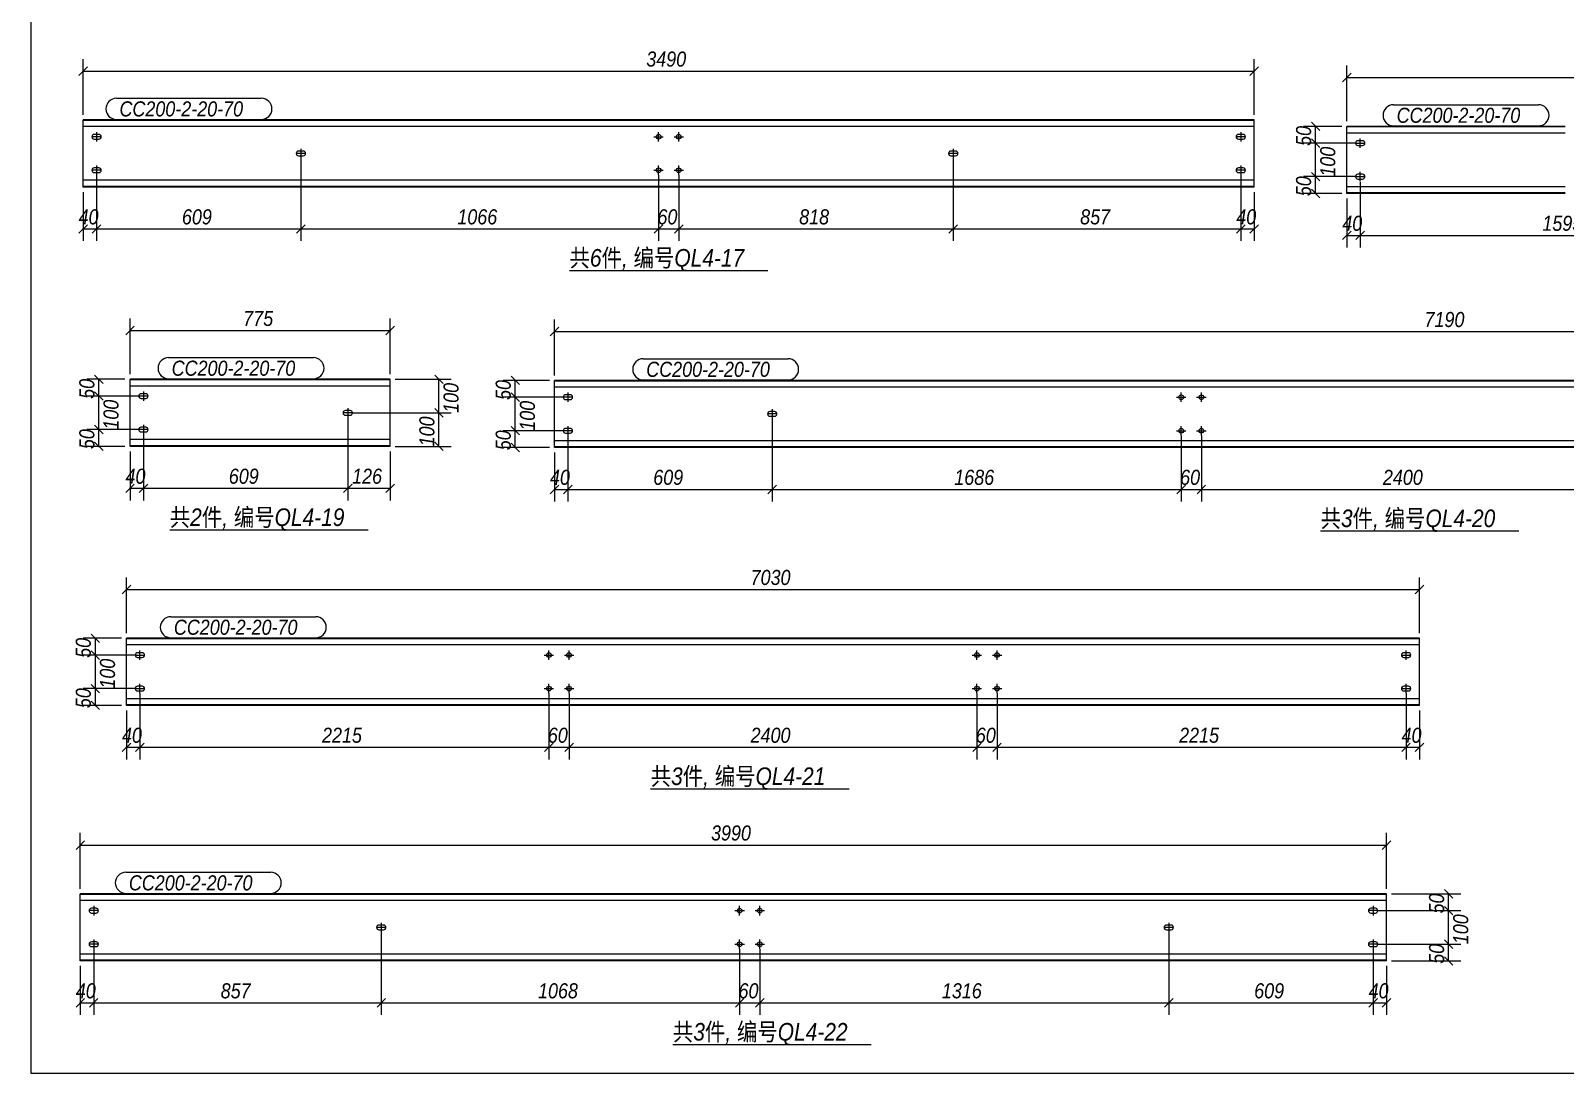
# Model space of a CAD drawing. Extents: x 857 to 4439, y -1249 to 4637.
# Drawn here: x 1458.8 to 1763.7, y 2156.9 to 2364.1 of the extents above; entities that cross this region are included whole.
import ezdxf

# ---------------------------------------------------------------- set-up
doc = ezdxf.new("R2010")
doc.units = 0
doc.header["$LTSCALE"] = 1000
doc.header["$MEASUREMENT"] = 0
doc.linetypes.add('XKITLINE00', pattern=[0])
doc.linetypes.add('XKITLINE02', pattern=[4, 2, -2])
for name, color, linetype, lineweight in [('Bolt', 7, 'Continuous', 0), ('DrawingSheet', 5, 'Continuous', 0), ('OtherObjectType', 1, 'Continuous', 0), ('Part', 2, 'Continuous', 0), ('PartMark', 3, 'Continuous', 0), ('Z-DIMENSIONS', 1, 'Continuous', 0)]:
    doc.layers.add(name, color=color, linetype=linetype, lineweight=lineweight)
doc.styles.add('Arial Italic', font='ariali.ttf')

# ---------------------------------------------------------------- blocks, each defined once
blk = doc.blocks.new('墙面檩条4B')
at = {"layer": 'Bolt', "color": 3, "linetype": 'XKITLINE00', "lineweight": 0}
for p, q in [((18.08, 192.11), (18.08, 190.25)), ((129.75, 190.25), (129.75, 192.11)), ((133.75, 190.25), (133.75, 192.11)), ((245.42, 192.11), (245.42, 190.25)), ((17.19, 191.36), (17.15, 191.18)), ((17.15, 191.18), (17.15, 191.18)), ((17.15, 191.18), (17.19, 191)), ((19.02, 191.18), (17.15, 191.18)), ((17.29, 191.51), (17.19, 191.36)), ((17.19, 191), (17.29, 190.85)), ((17.44, 191.61), (17.29, 191.51)), ((17.29, 190.85), (17.44, 190.75)), ((17.62, 191.65), (17.44, 191.61)), ((17.44, 190.75), (17.62, 190.71)), ((18.55, 191.65), (17.62, 191.65)), ((17.62, 190.71), (18.55, 190.71)), ((18.73, 191.61), (18.55, 191.65)), ((18.55, 190.71), (18.73, 190.75)), ((18.88, 191.51), (18.73, 191.61)), ((18.73, 190.75), (18.88, 190.85)), ((18.98, 191.36), (18.88, 191.51)), ((18.88, 190.85), (18.98, 191)), ((19.02, 191.18), (18.98, 191.36)), ((18.98, 191), (19.02, 191.18)), ((19.02, 191.18), (19.02, 191.18)), ((128.82, 191.18), (130.68, 191.18)), ((132.82, 191.18), (134.68, 191.18)), ((244.52, 191.36), (244.48, 191.18)), ((244.48, 191.18), (244.48, 191.18)), ((244.48, 191.18), (244.52, 191)), ((246.35, 191.18), (244.48, 191.18)), ((244.62, 191.51), (244.52, 191.36)), ((244.52, 191), (244.62, 190.85)), ((244.77, 191.61), (244.62, 191.51)), ((244.62, 190.85), (244.77, 190.75)), ((244.95, 191.65), (244.77, 191.61)), ((244.77, 190.75), (244.95, 190.71)), ((245.88, 191.65), (244.95, 191.65)), ((244.95, 190.71), (245.88, 190.71)), ((246.06, 191.61), (245.88, 191.65)), ((245.88, 190.71), (246.06, 190.75)), ((246.21, 191.51), (246.06, 191.61)), ((246.06, 190.75), (246.21, 190.85)), ((246.31, 191.36), (246.21, 191.51)), ((246.21, 190.85), (246.31, 191)), ((246.35, 191.18), (246.31, 191.36)), ((246.31, 191), (246.35, 191.18)), ((246.35, 191.18), (246.35, 191.18)), ((268.25, 190.09), (268.22, 189.91)), ((268.22, 189.91), (268.22, 189.91)), ((268.22, 189.91), (268.25, 189.73)), ((268.22, 189.91), (270.08, 189.91)), ((268.35, 190.24), (268.25, 190.09)), ((268.25, 189.73), (268.35, 189.58)), ((268.5, 190.34), (268.35, 190.24)), ((268.35, 189.58), (268.5, 189.48)), ((268.68, 190.37), (268.5, 190.34)), ((268.5, 189.48), (268.68, 189.44)), ((269.62, 190.37), (268.68, 190.37)), ((268.68, 189.44), (269.62, 189.44)), ((269.15, 188.97), (269.15, 190.84)), ((269.79, 190.34), (269.62, 190.37)), ((269.62, 189.44), (269.79, 189.48)), ((269.95, 190.24), (269.79, 190.34)), ((269.79, 189.48), (269.95, 189.58)), ((270.05, 190.09), (269.95, 190.24)), ((269.95, 189.58), (270.05, 189.73)), ((270.08, 189.91), (270.05, 190.09)), ((270.05, 189.73), (270.08, 189.91)), ((270.08, 189.91), (270.08, 189.91)), ((57.79, 188.02), (57.75, 187.85)), ((57.75, 187.85), (57.75, 187.85)), ((57.75, 187.85), (57.79, 187.67)), ((59.62, 187.85), (57.75, 187.85)), ((57.89, 188.18), (57.79, 188.02)), ((57.79, 187.67), (57.89, 187.52)), ((58.04, 188.28), (57.89, 188.18)), ((57.89, 187.52), (58.04, 187.42)), ((58.22, 188.31), (58.04, 188.28)), ((58.04, 187.42), (58.22, 187.38)), ((59.15, 188.31), (58.22, 188.31)), ((58.22, 187.38), (59.15, 187.38)), ((58.68, 188.78), (58.68, 186.91)), ((59.33, 188.28), (59.15, 188.31)), ((59.15, 187.38), (59.33, 187.42)), ((59.48, 188.18), (59.33, 188.28)), ((59.33, 187.42), (59.48, 187.52)), ((59.58, 188.02), (59.48, 188.18)), ((59.48, 187.52), (59.58, 187.67)), ((59.62, 187.85), (59.58, 188.02)), ((59.58, 187.67), (59.62, 187.85)), ((59.62, 187.85), (59.62, 187.85)), ((187.39, 188.02), (187.35, 187.85)), ((187.35, 187.85), (187.35, 187.85)), ((187.35, 187.85), (187.39, 187.67)), ((189.22, 187.85), (187.35, 187.85)), ((187.49, 188.18), (187.39, 188.02)), ((187.39, 187.67), (187.49, 187.52)), ((187.64, 188.28), (187.49, 188.18)), ((187.49, 187.52), (187.64, 187.42)), ((187.82, 188.31), (187.64, 188.28)), ((187.64, 187.42), (187.82, 187.38)), ((188.75, 188.31), (187.82, 188.31)), ((187.82, 187.38), (188.75, 187.38)), ((188.28, 188.78), (188.28, 186.91)), ((188.93, 188.28), (188.75, 188.31)), ((188.75, 187.38), (188.93, 187.42)), ((189.08, 188.18), (188.93, 188.28)), ((188.93, 187.42), (189.08, 187.52)), ((189.18, 188.02), (189.08, 188.18)), ((189.08, 187.52), (189.18, 187.67)), ((189.22, 187.85), (189.18, 188.02)), ((189.18, 187.67), (189.22, 187.85)), ((189.22, 187.85), (189.22, 187.85)), ((17.19, 184.69), (17.15, 184.51)), ((17.15, 184.51), (17.15, 184.51)), ((17.15, 184.51), (17.19, 184.33)), ((19.02, 184.51), (17.15, 184.51)), ((17.29, 184.84), (17.19, 184.69)), ((17.19, 184.33), (17.29, 184.18)), ((17.44, 184.94), (17.29, 184.84)), ((17.29, 184.18), (17.44, 184.08)), ((17.62, 184.98), (17.44, 184.94)), ((17.44, 184.08), (17.62, 184.05)), ((18.55, 184.98), (17.62, 184.98)), ((17.62, 184.05), (18.55, 184.05)), ((18.08, 185.45), (18.08, 183.58)), ((18.73, 184.94), (18.55, 184.98)), ((18.55, 184.05), (18.73, 184.08)), ((18.88, 184.84), (18.73, 184.94)), ((18.73, 184.08), (18.88, 184.18)), ((18.98, 184.69), (18.88, 184.84)), ((18.88, 184.18), (18.98, 184.33)), ((19.02, 184.51), (18.98, 184.69)), ((18.98, 184.33), (19.02, 184.51)), ((19.02, 184.51), (19.02, 184.51)), ((128.82, 184.51), (130.68, 184.51)), ((129.75, 183.58), (129.75, 185.45)), ((132.82, 184.51), (134.68, 184.51)), ((133.75, 183.58), (133.75, 185.45)), ((244.52, 184.69), (244.48, 184.51)), ((244.48, 184.51), (244.48, 184.51)), ((244.48, 184.51), (244.52, 184.33)), ((246.35, 184.51), (244.48, 184.51)), ((244.62, 184.84), (244.52, 184.69)), ((244.52, 184.33), (244.62, 184.18)), ((244.77, 184.94), (244.62, 184.84)), ((244.62, 184.18), (244.77, 184.08)), ((244.95, 184.98), (244.77, 184.94)), ((244.77, 184.08), (244.95, 184.05)), ((245.88, 184.98), (244.95, 184.98)), ((244.95, 184.05), (245.88, 184.05)), ((245.42, 185.45), (245.42, 183.58)), ((246.06, 184.94), (245.88, 184.98)), ((245.88, 184.05), (246.06, 184.08)), ((246.21, 184.84), (246.06, 184.94)), ((246.06, 184.08), (246.21, 184.18)), ((246.31, 184.69), (246.21, 184.84)), ((246.21, 184.18), (246.31, 184.33)), ((246.35, 184.51), (246.31, 184.69)), ((246.31, 184.33), (246.35, 184.51)), ((246.35, 184.51), (246.35, 184.51)), ((268.25, 183.42), (268.22, 183.24)), ((268.22, 183.24), (268.22, 183.24)), ((268.22, 183.24), (268.25, 183.06)), ((268.22, 183.24), (270.08, 183.24)), ((268.35, 183.57), (268.25, 183.42)), ((268.25, 183.06), (268.35, 182.91)), ((268.5, 183.67), (268.35, 183.57)), ((268.68, 183.71), (268.5, 183.67)), ((269.62, 183.71), (268.68, 183.71)), ((269.15, 182.31), (269.15, 184.17)), ((269.79, 183.67), (269.62, 183.71)), ((269.95, 183.57), (269.79, 183.67)), ((270.05, 183.42), (269.95, 183.57)), ((269.95, 182.91), (270.05, 183.06)), ((270.08, 183.24), (270.05, 183.42)), ((270.05, 183.06), (270.08, 183.24)), ((270.08, 183.24), (270.08, 183.24)), ((268.35, 182.91), (268.5, 182.81)), ((268.5, 182.81), (268.68, 182.77)), ((268.68, 182.77), (269.62, 182.77)), ((269.62, 182.77), (269.79, 182.81)), ((269.79, 182.81), (269.95, 182.91)), ((27.4, 140.56), (27.4, 138.69)), ((111.73, 140.34), (111.73, 138.47)), ((233.58, 138.47), (233.58, 140.34)), ((237.58, 138.47), (237.58, 140.34)), ((26.5, 139.8), (26.47, 139.62)), ((26.47, 139.62), (26.47, 139.62)), ((26.47, 139.62), (26.5, 139.45)), ((28.33, 139.62), (26.47, 139.62)), ((26.6, 139.95), (26.5, 139.8)), ((26.5, 139.45), (26.6, 139.29)), ((26.76, 140.06), (26.6, 139.95)), ((26.6, 139.29), (26.76, 139.19)), ((26.93, 140.09), (26.76, 140.06)), ((26.76, 139.19), (26.93, 139.16)), ((27.87, 140.09), (26.93, 140.09)), ((26.93, 139.16), (27.87, 139.16)), ((28.05, 140.06), (27.87, 140.09)), ((27.87, 139.16), (28.05, 139.19)), ((28.2, 139.95), (28.05, 140.06)), ((28.05, 139.19), (28.2, 139.29)), ((28.3, 139.8), (28.2, 139.95)), ((28.2, 139.29), (28.3, 139.45)), ((28.33, 139.62), (28.3, 139.8)), ((28.3, 139.45), (28.33, 139.62)), ((28.33, 139.62), (28.33, 139.62)), ((68, 137.22), (68, 135.36)), ((110.83, 139.58), (110.79, 139.4)), ((110.79, 139.4), (110.79, 139.4)), ((110.79, 139.4), (110.83, 139.23)), ((112.66, 139.4), (110.79, 139.4)), ((110.93, 139.73), (110.83, 139.58)), ((110.83, 139.23), (110.93, 139.07)), ((111.08, 139.84), (110.93, 139.73)), ((110.93, 139.07), (111.08, 138.97)), ((111.26, 139.87), (111.08, 139.84)), ((111.08, 138.97), (111.26, 138.94)), ((112.19, 139.87), (111.26, 139.87)), ((111.26, 138.94), (112.19, 138.94)), ((112.37, 139.84), (112.19, 139.87)), ((112.19, 138.94), (112.37, 138.97)), ((112.52, 139.73), (112.37, 139.84)), ((112.37, 138.97), (112.52, 139.07)), ((112.62, 139.58), (112.52, 139.73)), ((112.52, 139.07), (112.62, 139.23)), ((112.66, 139.4), (112.62, 139.58)), ((112.62, 139.23), (112.66, 139.4)), ((112.66, 139.4), (112.66, 139.4)), ((232.65, 139.4), (234.52, 139.4)), ((236.65, 139.4), (238.52, 139.4)), ((67.1, 136.47), (67.07, 136.29)), ((67.07, 136.29), (67.07, 136.29)), ((67.07, 136.29), (67.1, 136.11)), ((68.93, 136.29), (67.07, 136.29)), ((67.2, 136.62), (67.1, 136.47)), ((67.1, 136.11), (67.2, 135.96)), ((67.36, 136.72), (67.2, 136.62)), ((67.2, 135.96), (67.36, 135.86)), ((67.53, 136.76), (67.36, 136.72)), ((67.36, 135.86), (67.53, 135.82)), ((68.47, 136.76), (67.53, 136.76)), ((67.53, 135.82), (68.47, 135.82)), ((68.65, 136.72), (68.47, 136.76)), ((68.47, 135.82), (68.65, 135.86)), ((68.8, 136.62), (68.65, 136.72)), ((68.65, 135.86), (68.8, 135.96)), ((68.9, 136.47), (68.8, 136.62)), ((68.8, 135.96), (68.9, 136.11)), ((68.93, 136.29), (68.9, 136.47)), ((68.9, 136.11), (68.93, 136.29)), ((68.93, 136.29), (68.93, 136.29)), ((151.43, 136.25), (151.39, 136.07)), ((151.39, 136.07), (151.39, 136.07)), ((151.39, 136.07), (151.43, 135.89)), ((153.26, 136.07), (151.39, 136.07)), ((151.53, 136.4), (151.43, 136.25)), ((151.43, 135.89), (151.53, 135.74)), ((151.68, 136.5), (151.53, 136.4)), ((151.53, 135.74), (151.68, 135.64)), ((151.86, 136.54), (151.68, 136.5)), ((151.68, 135.64), (151.86, 135.6)), ((152.79, 136.54), (151.86, 136.54)), ((151.86, 135.6), (152.79, 135.6)), ((152.33, 137), (152.33, 135.14)), ((152.97, 136.5), (152.79, 136.54)), ((152.79, 135.6), (152.97, 135.64)), ((153.12, 136.4), (152.97, 136.5)), ((152.97, 135.64), (153.12, 135.74)), ((153.22, 136.25), (153.12, 136.4)), ((153.12, 135.74), (153.22, 135.89)), ((153.26, 136.07), (153.22, 136.25)), ((153.22, 135.89), (153.26, 136.07)), ((153.26, 136.07), (153.26, 136.07)), ((26.5, 133.14), (26.47, 132.96)), ((26.47, 132.96), (26.47, 132.96)), ((26.47, 132.96), (26.5, 132.78)), ((28.33, 132.96), (26.47, 132.96)), ((26.6, 133.29), (26.5, 133.14)), ((26.5, 132.78), (26.6, 132.63)), ((26.76, 133.39), (26.6, 133.29)), ((26.6, 132.63), (26.76, 132.53)), ((26.93, 133.42), (26.76, 133.39)), ((26.76, 132.53), (26.93, 132.49)), ((27.87, 133.42), (26.93, 133.42)), ((26.93, 132.49), (27.87, 132.49)), ((27.4, 133.89), (27.4, 132.02)), ((28.05, 133.39), (27.87, 133.42)), ((27.87, 132.49), (28.05, 132.53)), ((28.2, 133.29), (28.05, 133.39)), ((28.05, 132.53), (28.2, 132.63)), ((28.3, 133.14), (28.2, 133.29)), ((28.2, 132.63), (28.3, 132.78)), ((28.33, 132.96), (28.3, 133.14)), ((28.3, 132.78), (28.33, 132.96)), ((28.33, 132.96), (28.33, 132.96)), ((110.83, 132.92), (110.79, 132.74)), ((110.79, 132.74), (110.79, 132.74)), ((110.79, 132.74), (110.83, 132.56)), ((112.66, 132.74), (110.79, 132.74)), ((110.93, 133.07), (110.83, 132.92)), ((110.83, 132.56), (110.93, 132.41)), ((111.08, 133.17), (110.93, 133.07)), ((110.93, 132.41), (111.08, 132.31)), ((111.26, 133.2), (111.08, 133.17)), ((111.08, 132.31), (111.26, 132.27)), ((112.19, 133.2), (111.26, 133.2)), ((111.26, 132.27), (112.19, 132.27)), ((111.73, 133.67), (111.73, 131.8)), ((112.37, 133.17), (112.19, 133.2)), ((112.19, 132.27), (112.37, 132.31)), ((112.52, 133.07), (112.37, 133.17)), ((112.37, 132.31), (112.52, 132.41)), ((112.62, 132.92), (112.52, 133.07)), ((112.52, 132.41), (112.62, 132.56)), ((112.66, 132.74), (112.62, 132.92)), ((112.62, 132.56), (112.66, 132.74)), ((112.66, 132.74), (112.66, 132.74)), ((232.65, 132.74), (234.52, 132.74)), ((233.58, 131.8), (233.58, 133.67)), ((236.65, 132.74), (238.52, 132.74)), ((237.58, 131.8), (237.58, 133.67)), ((25.9, 88.47), (25.8, 88.31)), ((26.06, 88.57), (25.9, 88.47)), ((26.23, 88.6), (26.06, 88.57)), ((27.17, 88.6), (26.23, 88.6)), ((26.7, 87.2), (26.7, 89.07)), ((27.35, 88.57), (27.17, 88.6)), ((27.5, 88.47), (27.35, 88.57)), ((27.6, 88.31), (27.5, 88.47)), ((107.96, 87.2), (107.96, 89.07)), ((111.96, 87.2), (111.96, 89.07)), ((192.99, 87.2), (192.99, 89.07)), ((196.99, 87.2), (196.99, 89.07)), ((277.46, 88.47), (277.36, 88.31)), ((277.61, 88.57), (277.46, 88.47)), ((277.79, 88.6), (277.61, 88.57)), ((278.72, 88.6), (277.79, 88.6)), ((278.25, 87.2), (278.25, 89.07)), ((278.9, 88.57), (278.72, 88.6)), ((279.05, 88.47), (278.9, 88.57)), ((279.15, 88.31), (279.05, 88.47)), ((25.8, 88.31), (25.77, 88.14)), ((25.77, 88.14), (25.77, 88.14)), ((25.77, 88.14), (25.8, 87.96)), ((25.77, 88.14), (27.63, 88.14)), ((25.8, 87.96), (25.9, 87.81)), ((25.9, 87.81), (26.06, 87.71)), ((26.06, 87.71), (26.23, 87.67)), ((26.23, 87.67), (27.17, 87.67)), ((27.17, 87.67), (27.35, 87.71)), ((27.35, 87.71), (27.5, 87.81)), ((27.5, 87.81), (27.6, 87.96)), ((27.63, 88.14), (27.6, 88.31)), ((27.6, 87.96), (27.63, 88.14)), ((27.63, 88.14), (27.63, 88.14)), ((107.03, 88.14), (108.89, 88.14)), ((111.03, 88.14), (112.89, 88.14)), ((192.06, 88.14), (193.93, 88.14)), ((196.06, 88.14), (197.93, 88.14)), ((277.36, 88.31), (277.32, 88.14)), ((277.32, 88.14), (277.32, 88.14)), ((277.32, 88.14), (277.36, 87.96)), ((277.32, 88.14), (279.19, 88.14)), ((277.36, 87.96), (277.46, 87.81)), ((277.46, 87.81), (277.61, 87.71)), ((277.61, 87.71), (277.79, 87.67)), ((277.79, 87.67), (278.72, 87.67)), ((278.72, 87.67), (278.9, 87.71)), ((278.9, 87.71), (279.05, 87.81)), ((279.05, 87.81), (279.15, 87.96)), ((279.19, 88.14), (279.15, 88.31)), ((279.15, 87.96), (279.19, 88.14)), ((279.19, 88.14), (279.19, 88.14)), ((26.7, 80.54), (26.7, 82.4)), ((107.96, 80.54), (107.96, 82.4)), ((111.96, 80.54), (111.96, 82.4)), ((192.99, 80.54), (192.99, 82.4)), ((196.99, 80.54), (196.99, 82.4)), ((278.25, 80.54), (278.25, 82.4)), ((25.8, 81.65), (25.77, 81.47)), ((25.77, 81.47), (25.77, 81.47)), ((25.77, 81.47), (25.8, 81.29)), ((25.77, 81.47), (27.63, 81.47)), ((25.9, 81.8), (25.8, 81.65)), ((25.8, 81.29), (25.9, 81.14)), ((26.06, 81.9), (25.9, 81.8)), ((25.9, 81.14), (26.06, 81.04)), ((26.23, 81.94), (26.06, 81.9)), ((26.06, 81.04), (26.23, 81)), ((27.17, 81.94), (26.23, 81.94)), ((26.23, 81), (27.17, 81)), ((27.35, 81.9), (27.17, 81.94)), ((27.17, 81), (27.35, 81.04)), ((27.5, 81.8), (27.35, 81.9)), ((27.35, 81.04), (27.5, 81.14)), ((27.6, 81.65), (27.5, 81.8)), ((27.5, 81.14), (27.6, 81.29)), ((27.63, 81.47), (27.6, 81.65)), ((27.6, 81.29), (27.63, 81.47)), ((27.63, 81.47), (27.63, 81.47)), ((107.03, 81.47), (108.89, 81.47)), ((111.03, 81.47), (112.89, 81.47)), ((192.06, 81.47), (193.93, 81.47)), ((196.06, 81.47), (197.93, 81.47)), ((277.36, 81.65), (277.32, 81.47)), ((277.32, 81.47), (277.32, 81.47)), ((277.32, 81.47), (277.36, 81.29)), ((277.32, 81.47), (279.19, 81.47)), ((277.46, 81.8), (277.36, 81.65)), ((277.36, 81.29), (277.46, 81.14)), ((277.61, 81.9), (277.46, 81.8)), ((277.46, 81.14), (277.61, 81.04)), ((277.79, 81.94), (277.61, 81.9)), ((277.61, 81.04), (277.79, 81)), ((278.72, 81.94), (277.79, 81.94)), ((277.79, 81), (278.72, 81)), ((278.9, 81.9), (278.72, 81.94)), ((278.72, 81), (278.9, 81.04)), ((279.05, 81.8), (278.9, 81.9)), ((278.9, 81.04), (279.05, 81.14)), ((279.15, 81.65), (279.05, 81.8)), ((279.05, 81.14), (279.15, 81.29)), ((279.19, 81.47), (279.15, 81.65)), ((279.15, 81.29), (279.19, 81.47)), ((279.19, 81.47), (279.19, 81.47)), ((16.62, 37.51), (16.59, 37.33)), ((16.59, 37.33), (16.59, 37.33)), ((16.59, 37.33), (16.62, 37.15)), ((18.45, 37.33), (16.59, 37.33)), ((16.72, 37.66), (16.62, 37.51)), ((16.62, 37.15), (16.72, 37)), ((16.88, 37.76), (16.72, 37.66)), ((16.72, 37), (16.88, 36.9)), ((17.05, 37.8), (16.88, 37.76)), ((16.88, 36.9), (17.05, 36.86)), ((17.99, 37.8), (17.05, 37.8)), ((17.05, 36.86), (17.99, 36.86)), ((17.52, 38.26), (17.52, 36.4)), ((18.17, 37.76), (17.99, 37.8)), ((17.99, 36.86), (18.17, 36.9)), ((18.32, 37.66), (18.17, 37.76)), ((18.17, 36.9), (18.32, 37)), ((18.42, 37.51), (18.32, 37.66)), ((18.32, 37), (18.42, 37.15)), ((18.45, 37.33), (18.42, 37.51)), ((18.42, 37.15), (18.45, 37.33)), ((18.45, 37.33), (18.45, 37.33)), ((144.92, 37.33), (146.79, 37.33)), ((145.85, 36.4), (145.85, 38.26)), ((148.92, 37.33), (150.79, 37.33)), ((149.85, 36.4), (149.85, 38.26)), ((270.82, 37.51), (270.78, 37.33)), ((270.78, 37.33), (270.78, 37.33)), ((270.78, 37.33), (270.82, 37.15)), ((272.65, 37.33), (270.78, 37.33)), ((270.92, 37.66), (270.82, 37.51)), ((270.82, 37.15), (270.92, 37)), ((271.07, 37.76), (270.92, 37.66)), ((270.92, 37), (271.07, 36.9)), ((271.25, 37.8), (271.07, 37.76)), ((271.07, 36.9), (271.25, 36.86)), ((272.18, 37.8), (271.25, 37.8)), ((271.25, 36.86), (272.18, 36.86)), ((271.71, 38.26), (271.71, 36.4)), ((272.36, 37.76), (272.18, 37.8)), ((272.18, 36.86), (272.36, 36.9)), ((272.51, 37.66), (272.36, 37.76)), ((272.36, 36.9), (272.51, 37)), ((272.61, 37.51), (272.51, 37.66)), ((272.51, 37), (272.61, 37.15)), ((272.65, 37.33), (272.61, 37.51)), ((272.61, 37.15), (272.65, 37.33)), ((272.65, 37.33), (272.65, 37.33)), ((73.76, 34.18), (73.72, 34)), ((73.72, 34), (73.72, 34)), ((73.72, 34), (73.76, 33.82)), ((75.59, 34), (73.72, 34)), ((73.86, 34.33), (73.76, 34.18)), ((73.76, 33.82), (73.86, 33.67)), ((74.01, 34.43), (73.86, 34.33)), ((73.86, 33.67), (74.01, 33.57)), ((74.19, 34.46), (74.01, 34.43)), ((74.01, 33.57), (74.19, 33.53)), ((75.12, 34.46), (74.19, 34.46)), ((74.65, 34.93), (74.65, 33.06)), ((75.3, 34.43), (75.12, 34.46)), ((75.12, 33.53), (75.3, 33.57)), ((75.45, 34.33), (75.3, 34.43)), ((75.3, 33.57), (75.45, 33.67)), ((75.55, 34.18), (75.45, 34.33)), ((75.45, 33.67), (75.55, 33.82)), ((75.59, 34), (75.55, 34.18)), ((75.55, 33.82), (75.59, 34)), ((75.59, 34), (75.59, 34)), ((230.22, 34.18), (230.18, 34)), ((230.18, 34), (230.18, 34)), ((230.18, 34), (230.22, 33.82)), ((232.05, 34), (230.18, 34)), ((230.32, 34.33), (230.22, 34.18)), ((230.22, 33.82), (230.32, 33.67)), ((230.47, 34.43), (230.32, 34.33)), ((230.32, 33.67), (230.47, 33.57)), ((230.65, 34.46), (230.47, 34.43)), ((230.47, 33.57), (230.65, 33.53)), ((231.58, 34.46), (230.65, 34.46)), ((231.11, 34.93), (231.11, 33.06)), ((231.76, 34.43), (231.58, 34.46)), ((231.58, 33.53), (231.76, 33.57)), ((231.91, 34.33), (231.76, 34.43)), ((231.76, 33.57), (231.91, 33.67)), ((232.01, 34.18), (231.91, 34.33)), ((231.91, 33.67), (232.01, 33.82)), ((232.05, 34), (232.01, 34.18)), ((232.01, 33.82), (232.05, 34)), ((232.05, 34), (232.05, 34)), ((16.62, 30.84), (16.59, 30.66)), ((16.59, 30.66), (16.59, 30.66)), ((16.59, 30.66), (16.62, 30.49)), ((18.45, 30.66), (16.59, 30.66)), ((16.72, 30.99), (16.62, 30.84)), ((16.88, 31.1), (16.72, 30.99)), ((17.05, 31.13), (16.88, 31.1)), ((17.99, 31.13), (17.05, 31.13)), ((17.52, 31.6), (17.52, 29.73)), ((18.17, 31.1), (17.99, 31.13)), ((18.32, 30.99), (18.17, 31.1)), ((18.42, 30.84), (18.32, 30.99)), ((18.45, 30.66), (18.42, 30.84)), ((18.42, 30.49), (18.45, 30.66)), ((18.45, 30.66), (18.45, 30.66)), ((74.19, 33.53), (75.12, 33.53)), ((144.92, 30.66), (146.79, 30.66)), ((145.85, 29.73), (145.85, 31.6)), ((148.92, 30.66), (150.79, 30.66)), ((149.85, 29.73), (149.85, 31.6)), ((230.65, 33.53), (231.58, 33.53)), ((270.82, 30.84), (270.78, 30.66)), ((270.78, 30.66), (270.78, 30.66)), ((270.78, 30.66), (270.82, 30.49)), ((272.65, 30.66), (270.78, 30.66)), ((270.92, 30.99), (270.82, 30.84)), ((271.07, 31.1), (270.92, 30.99)), ((271.25, 31.13), (271.07, 31.1)), ((272.18, 31.13), (271.25, 31.13)), ((271.71, 31.6), (271.71, 29.73)), ((272.36, 31.1), (272.18, 31.13)), ((272.51, 30.99), (272.36, 31.1)), ((272.61, 30.84), (272.51, 30.99)), ((272.65, 30.66), (272.61, 30.84)), ((272.61, 30.49), (272.65, 30.66)), ((272.65, 30.66), (272.65, 30.66)), ((16.62, 30.49), (16.72, 30.33)), ((16.72, 30.33), (16.88, 30.23)), ((16.88, 30.23), (17.05, 30.2)), ((17.05, 30.2), (17.99, 30.2)), ((17.99, 30.2), (18.17, 30.23)), ((18.17, 30.23), (18.32, 30.33)), ((18.32, 30.33), (18.42, 30.49)), ((270.82, 30.49), (270.92, 30.33)), ((270.92, 30.33), (271.07, 30.23)), ((271.07, 30.23), (271.25, 30.2)), ((271.25, 30.2), (272.18, 30.2)), ((272.18, 30.2), (272.36, 30.23)), ((272.36, 30.23), (272.51, 30.33)), ((272.51, 30.33), (272.61, 30.49))]:
    blk.add_line(p, q, dxfattribs=at)
for centre in [(129.75, 191.18), (133.75, 191.18), (129.75, 184.51), (133.75, 184.51), (233.58, 139.4), (237.58, 139.4), (233.58, 132.74), (237.58, 132.74), (107.96, 88.14), (111.96, 88.14), (192.99, 88.14), (196.99, 88.14), (107.96, 81.47), (111.96, 81.47), (192.99, 81.47), (196.99, 81.47), (145.85, 37.33), (149.85, 37.33), (145.85, 30.66), (149.85, 30.66)]:
    blk.add_circle(centre, 0.467, dxfattribs=at)
at = {"layer": 'DrawingSheet', "color": 5, "linetype": 'XKITLINE00', "lineweight": 0}
for p, q in [((5, 415), (5, 5)), ((5, 5), (589, 5))]:
    blk.add_line(p, q, dxfattribs=at)
at = {"layer": 'OtherObjectType', "color": 1, "linetype": 'XKITLINE00', "lineweight": 0}
for p, q in [((112.04, 164.6), (151.46, 164.6)), ((32.62, 113.04), (72.04, 113.04)), ((261.26, 112.82), (300.68, 112.82)), ((128.17, 61.55), (167.59, 61.55)), ((132.58, 10.75), (171.99, 10.75))]:
    blk.add_line(p, q, dxfattribs=at)
at = {"layer": 'Part', "color": 2, "linetype": 'XKITLINE00', "lineweight": 0}
for p, q in [((15.42, 181.18), (15.42, 194.51)), ((248.08, 194.51), (15.42, 194.51)), ((248.08, 193.18), (15.42, 193.18)), ((248.08, 181.18), (248.08, 194.51)), ((266.48, 179.91), (266.48, 193.24)), ((309.84, 193.24), (266.48, 193.24)), ((309.84, 191.91), (266.48, 191.91)), ((248.08, 182.51), (15.42, 182.51)), ((248.08, 181.18), (15.42, 181.18)), ((309.84, 181.24), (266.48, 181.24)), ((309.84, 179.91), (266.48, 179.91)), ((24.73, 129.62), (24.73, 142.96)), ((76.4, 142.96), (24.73, 142.96)), ((76.4, 141.62), (24.73, 141.62)), ((76.4, 129.62), (76.4, 142.96)), ((109.06, 129.4), (109.06, 142.74)), ((193.02, 142.74), (109.06, 142.74)), ((193.02, 141.4), (109.06, 141.4)), ((278.05, 142.74), (193.12, 142.74)), ((278.05, 141.4), (193.12, 141.4)), ((363.08, 142.74), (278.15, 142.74)), ((363.08, 141.4), (278.15, 141.4)), ((76.4, 130.96), (24.73, 130.96)), ((76.4, 129.62), (24.73, 129.62)), ((193.02, 130.74), (109.06, 130.74)), ((193.02, 129.4), (109.06, 129.4)), ((278.05, 130.74), (193.12, 130.74)), ((278.05, 129.4), (193.12, 129.4)), ((363.08, 130.74), (278.15, 130.74)), ((363.08, 129.4), (278.15, 129.4)), ((24.03, 78.14), (24.03, 91.47)), ((67.39, 91.47), (24.03, 91.47)), ((152.43, 91.47), (67.49, 91.47)), ((237.46, 91.47), (152.53, 91.47)), ((280.92, 91.47), (237.56, 91.47)), ((280.92, 78.14), (280.92, 91.47)), ((67.39, 90.14), (24.03, 90.14)), ((152.43, 90.14), (67.49, 90.14)), ((237.46, 90.14), (152.53, 90.14)), ((280.92, 90.14), (237.56, 90.14)), ((67.39, 79.47), (24.03, 79.47)), ((152.43, 79.47), (67.49, 79.47)), ((237.46, 79.47), (152.53, 79.47)), ((280.92, 79.47), (237.56, 79.47)), ((67.39, 78.14), (24.03, 78.14)), ((152.43, 78.14), (67.49, 78.14)), ((237.46, 78.14), (152.53, 78.14)), ((280.92, 78.14), (237.56, 78.14)), ((14.85, 27.33), (14.85, 40.66)), ((190.32, 40.66), (14.85, 40.66)), ((274.38, 40.66), (190.42, 40.66)), ((274.38, 27.33), (274.38, 40.66)), ((190.32, 39.33), (14.85, 39.33)), ((274.38, 39.33), (190.42, 39.33)), ((190.32, 28.66), (14.85, 28.66)), ((274.38, 28.66), (190.42, 28.66)), ((190.32, 27.33), (14.85, 27.33)), ((274.38, 27.33), (190.42, 27.33))]:
    blk.add_line(p, q, dxfattribs=at)
at = {"layer": 'Part', "color": 7, "linetype": 'XKITLINE02', "lineweight": 0}
for p, q in [((248.08, 194.38), (15.42, 194.38)), ((309.84, 193.11), (266.48, 193.11)), ((248.08, 181.31), (15.42, 181.31)), ((309.84, 180.04), (266.48, 180.04)), ((76.4, 142.82), (24.73, 142.82)), ((193.02, 142.6), (109.06, 142.6)), ((278.05, 142.6), (193.12, 142.6)), ((363.08, 142.6), (278.15, 142.6)), ((76.4, 129.76), (24.73, 129.76)), ((193.02, 129.54), (109.06, 129.54)), ((278.05, 129.54), (193.12, 129.54)), ((363.08, 129.54), (278.15, 129.54)), ((67.39, 91.34), (24.03, 91.34)), ((152.43, 91.34), (67.49, 91.34)), ((237.46, 91.34), (152.53, 91.34)), ((280.92, 91.34), (237.56, 91.34)), ((67.39, 78.27), (24.03, 78.27)), ((152.43, 78.27), (67.49, 78.27)), ((237.46, 78.27), (152.53, 78.27)), ((280.92, 78.27), (237.56, 78.27)), ((190.32, 40.53), (14.85, 40.53)), ((274.38, 40.53), (190.42, 40.53)), ((190.32, 27.46), (14.85, 27.46)), ((274.38, 27.46), (190.42, 27.46))]:
    blk.add_line(p, q, dxfattribs=at)
at = {"layer": 'PartMark', "color": 1, "linetype": 'XKITLINE00', "lineweight": 0}
for p, q in [((22.04, 198.81), (50.82, 198.81)), ((275.79, 197.54), (304.56, 197.54)), ((22.04, 194.61), (50.82, 194.61)), ((275.79, 193.34), (304.56, 193.34)), ((32.41, 147.26), (61.18, 147.26)), ((126.7, 147.04), (155.47, 147.04)), ((32.41, 143.06), (61.18, 143.06)), ((126.7, 142.84), (155.47, 142.84)), ((32.85, 95.77), (61.62, 95.77)), ((32.85, 91.57), (61.62, 91.57)), ((23.91, 44.96), (52.68, 44.96)), ((23.91, 40.76), (52.68, 40.76))]:
    blk.add_line(p, q, dxfattribs=at)
for centre, start, end in [((22.04, 196.71), 90, 270), ((50.82, 196.71), 270, 90), ((275.79, 195.44), 90, 270), ((304.56, 195.44), 270, 90), ((32.41, 145.16), 90, 270), ((61.18, 145.16), 270, 90), ((126.7, 144.94), 90, 270), ((155.47, 144.94), 270, 90), ((32.85, 93.67), 90, 270), ((61.62, 93.67), 270, 90), ((23.91, 42.86), 90, 270), ((52.68, 42.86), 270, 90)]:
    blk.add_arc(centre, 2.1, start, end, dxfattribs=at)
at = {"layer": 'Z-DIMENSIONS', "color": 4, "linetype": 'XKITLINE00', "lineweight": 0}
for p, q in [((16.26, 205.07), (14.57, 203.37)), ((15.42, 195.51), (15.42, 206.62)), ((248.93, 205.07), (247.23, 203.37)), ((248.08, 195.51), (248.08, 206.62)), ((266.48, 194.24), (266.48, 205.35)), ((15.42, 204.22), (248.08, 204.22)), ((267.33, 203.79), (265.63, 202.1)), ((266.48, 202.95), (438.33, 202.95)), ((265.48, 193.24), (257.89, 193.24)), ((259.44, 194.09), (261.14, 192.39)), ((260.29, 189.91), (260.29, 193.24)), ((268.15, 189.91), (257.89, 189.91)), ((268.15, 189.91), (257.89, 189.91)), ((259.44, 190.76), (261.14, 189.06)), ((259.44, 190.76), (261.14, 189.06)), ((260.29, 183.24), (260.29, 189.91)), ((58.68, 186.85), (58.68, 170.45)), ((58.68, 186.85), (58.68, 170.45)), ((188.28, 186.85), (188.28, 170.45)), ((188.28, 186.85), (188.28, 170.45)), ((18.08, 183.51), (18.08, 170.45)), ((18.08, 183.51), (18.08, 170.45)), ((129.75, 183.51), (129.75, 170.45)), ((129.75, 183.51), (129.75, 170.45)), ((133.75, 183.51), (133.75, 170.45)), ((133.75, 183.51), (133.75, 170.45)), ((245.42, 183.51), (245.42, 170.45)), ((245.42, 183.51), (245.42, 170.45)), ((268.15, 183.24), (257.89, 183.24)), ((268.15, 183.24), (257.89, 183.24)), ((259.44, 184.09), (261.14, 182.39)), ((259.44, 184.09), (261.14, 182.39)), ((260.29, 179.91), (260.29, 183.24)), ((15.42, 180.18), (15.42, 170.45)), ((248.08, 180.18), (248.08, 170.45)), ((265.48, 179.91), (257.89, 179.91)), ((259.44, 180.76), (261.14, 179.06)), ((269.15, 182.24), (269.15, 169.17)), ((269.15, 182.24), (269.15, 169.17)), ((266.48, 178.91), (266.48, 169.17)), ((16.26, 173.69), (14.57, 172)), ((15.42, 172.85), (18.08, 172.85)), ((18.93, 173.69), (17.23, 172)), ((18.93, 173.69), (17.23, 172)), ((18.08, 172.85), (58.68, 172.85)), ((59.53, 173.69), (57.83, 172)), ((59.53, 173.69), (57.83, 172)), ((58.68, 172.85), (129.75, 172.85)), ((130.6, 173.69), (128.9, 172)), ((130.6, 173.69), (128.9, 172)), ((129.75, 172.85), (133.75, 172.85)), ((134.6, 173.69), (132.9, 172)), ((134.6, 173.69), (132.9, 172)), ((133.75, 172.85), (188.28, 172.85)), ((189.13, 173.69), (187.43, 172)), ((189.13, 173.69), (187.43, 172)), ((188.28, 172.85), (245.42, 172.85)), ((246.26, 173.69), (244.57, 172)), ((246.26, 173.69), (244.57, 172)), ((245.42, 172.85), (248.08, 172.85)), ((248.93, 173.69), (247.23, 172)), ((267.33, 172.42), (265.63, 170.73)), ((266.48, 171.57), (269.15, 171.57)), ((270, 172.42), (268.3, 170.73)), ((270, 172.42), (268.3, 170.73)), ((269.15, 171.57), (350.41, 171.57)), ((25.58, 153.51), (23.89, 151.81)), ((24.73, 143.96), (24.73, 155.06)), ((24.73, 152.66), (76.4, 152.66)), ((77.25, 153.51), (75.55, 151.81)), ((76.4, 143.96), (76.4, 155.06)), ((109.91, 153.29), (108.21, 151.59)), ((109.06, 143.74), (109.06, 154.84)), ((109.06, 152.44), (463.68, 152.44)), ((17.7, 143.81), (19.39, 142.11)), ((85.26, 143.81), (86.96, 142.11)), ((100.43, 143.59), (102.12, 141.89)), ((23.73, 142.96), (16.15, 142.96)), ((17.7, 140.47), (19.39, 138.78)), ((17.7, 140.47), (19.39, 138.78)), ((18.55, 139.62), (18.55, 142.96)), ((77.4, 142.96), (88.51, 142.96)), ((86.11, 136.29), (86.11, 142.96)), ((108.06, 142.74), (98.88, 142.74)), ((100.43, 140.25), (102.12, 138.56)), ((100.43, 140.25), (102.12, 138.56)), ((101.28, 139.4), (101.28, 142.74)), ((26.4, 139.62), (16.15, 139.62)), ((26.4, 139.62), (16.15, 139.62)), ((18.55, 132.96), (18.55, 139.62)), ((110.73, 139.4), (98.88, 139.4)), ((110.73, 139.4), (98.88, 139.4)), ((101.28, 132.74), (101.28, 139.4)), ((68, 135.29), (68, 118.89)), ((68, 135.29), (68, 118.89)), ((69, 136.29), (88.51, 136.29)), ((69, 136.29), (88.51, 136.29)), ((85.26, 137.14), (86.96, 135.44)), ((85.26, 137.14), (86.96, 135.44)), ((86.11, 129.62), (86.11, 136.29)), ((152.33, 135.07), (152.33, 118.67)), ((152.33, 135.07), (152.33, 118.67)), ((26.4, 132.96), (16.15, 132.96)), ((26.4, 132.96), (16.15, 132.96)), ((17.7, 133.81), (19.39, 132.11)), ((17.7, 133.81), (19.39, 132.11)), ((18.55, 129.62), (18.55, 132.96)), ((27.4, 131.96), (27.4, 118.89)), ((27.4, 131.96), (27.4, 118.89)), ((110.73, 132.74), (98.88, 132.74)), ((110.73, 132.74), (98.88, 132.74)), ((100.43, 133.59), (102.12, 131.89)), ((100.43, 133.59), (102.12, 131.89)), ((101.28, 129.4), (101.28, 132.74)), ((111.73, 131.74), (111.73, 118.67)), ((111.73, 131.74), (111.73, 118.67)), ((233.58, 131.74), (233.58, 118.67)), ((233.58, 131.74), (233.58, 118.67)), ((237.58, 131.74), (237.58, 118.67)), ((237.58, 131.74), (237.58, 118.67)), ((23.73, 129.62), (16.15, 129.62)), ((17.7, 130.47), (19.39, 128.78)), ((24.73, 128.62), (24.73, 118.89)), ((76.4, 128.62), (76.4, 118.89)), ((77.4, 129.62), (88.51, 129.62)), ((85.26, 130.47), (86.96, 128.78)), ((108.06, 129.4), (98.88, 129.4)), ((100.43, 130.25), (102.12, 128.56)), ((109.06, 128.4), (109.06, 118.67)), ((25.58, 122.14), (23.89, 120.44)), ((28.25, 122.14), (26.55, 120.44)), ((28.25, 122.14), (26.55, 120.44)), ((68.85, 122.14), (67.15, 120.44)), ((68.85, 122.14), (67.15, 120.44)), ((77.25, 122.14), (75.55, 120.44)), ((24.73, 121.29), (27.4, 121.29)), ((27.4, 121.29), (68, 121.29)), ((68, 121.29), (76.4, 121.29)), ((109.91, 121.92), (108.21, 120.22)), ((109.06, 121.07), (111.73, 121.07)), ((112.57, 121.92), (110.88, 120.22)), ((112.57, 121.92), (110.88, 120.22)), ((111.73, 121.07), (152.33, 121.07)), ((153.17, 121.92), (151.48, 120.22)), ((153.17, 121.92), (151.48, 120.22)), ((152.33, 121.07), (233.58, 121.07)), ((234.43, 121.92), (232.74, 120.22)), ((234.43, 121.92), (232.74, 120.22)), ((233.58, 121.07), (237.58, 121.07)), ((238.43, 121.92), (236.74, 120.22)), ((238.43, 121.92), (236.74, 120.22)), ((237.58, 121.07), (318.62, 121.07)), ((24.88, 102.02), (23.19, 100.33)), ((24.03, 92.47), (24.03, 103.57)), ((24.03, 101.17), (280.92, 101.17)), ((281.77, 102.02), (280.07, 100.33)), ((280.92, 92.47), (280.92, 103.57)), ((23.03, 91.47), (15.45, 91.47)), ((17, 92.32), (18.69, 90.62)), ((17.85, 88.14), (17.85, 91.47)), ((17, 88.98), (18.69, 87.29)), ((17, 88.98), (18.69, 87.29)), ((25.7, 88.14), (15.45, 88.14)), ((25.7, 88.14), (15.45, 88.14)), ((17.85, 81.47), (17.85, 88.14)), ((25.7, 81.47), (15.45, 81.47)), ((25.7, 81.47), (15.45, 81.47)), ((17, 82.32), (18.69, 80.62)), ((17, 82.32), (18.69, 80.62)), ((17.85, 78.14), (17.85, 81.47)), ((26.7, 80.47), (26.7, 67.4)), ((26.7, 80.47), (26.7, 67.4)), ((107.96, 80.47), (107.96, 67.4)), ((107.96, 80.47), (107.96, 67.4)), ((111.96, 80.47), (111.96, 67.4)), ((111.96, 80.47), (111.96, 67.4)), ((192.99, 80.47), (192.99, 67.4)), ((192.99, 80.47), (192.99, 67.4)), ((196.99, 80.47), (196.99, 67.4)), ((196.99, 80.47), (196.99, 67.4)), ((278.25, 80.47), (278.25, 67.4)), ((278.25, 80.47), (278.25, 67.4)), ((23.03, 78.14), (15.45, 78.14)), ((17, 78.98), (18.69, 77.29)), ((24.03, 77.14), (24.03, 67.4)), ((280.92, 77.14), (280.92, 67.4)), ((24.88, 70.65), (23.19, 68.95)), ((27.55, 70.65), (25.85, 68.95)), ((27.55, 70.65), (25.85, 68.95)), ((108.81, 70.65), (107.11, 68.95)), ((108.81, 70.65), (107.11, 68.95)), ((112.81, 70.65), (111.11, 68.95)), ((112.81, 70.65), (111.11, 68.95)), ((193.84, 70.65), (192.15, 68.95)), ((193.84, 70.65), (192.15, 68.95)), ((197.84, 70.65), (196.15, 68.95)), ((197.84, 70.65), (196.15, 68.95)), ((279.1, 70.65), (277.41, 68.95)), ((279.1, 70.65), (277.41, 68.95)), ((281.77, 70.65), (280.07, 68.95)), ((24.03, 69.8), (26.7, 69.8)), ((26.7, 69.8), (107.96, 69.8)), ((107.96, 69.8), (111.96, 69.8)), ((111.96, 69.8), (192.99, 69.8)), ((192.99, 69.8), (196.99, 69.8)), ((196.99, 69.8), (278.25, 69.8)), ((278.25, 69.8), (280.92, 69.8)), ((14.85, 41.66), (14.85, 52.77)), ((274.38, 41.66), (274.38, 52.77)), ((15.7, 51.22), (14.01, 49.52)), ((14.85, 50.37), (274.38, 50.37)), ((275.23, 51.22), (273.53, 49.52)), ((275.38, 40.66), (289.11, 40.66)), ((285.86, 41.51), (287.56, 39.82)), ((286.71, 37.33), (286.71, 40.66)), ((272.71, 37.33), (289.11, 37.33)), ((272.71, 37.33), (289.11, 37.33)), ((285.86, 38.18), (287.56, 36.48)), ((285.86, 38.18), (287.56, 36.48)), ((286.71, 30.66), (286.71, 37.33)), ((74.65, 33), (74.65, 16.6)), ((74.65, 33), (74.65, 16.6)), ((231.11, 33), (231.11, 16.6)), ((231.11, 33), (231.11, 16.6)), ((272.71, 30.66), (289.11, 30.66)), ((272.71, 30.66), (289.11, 30.66)), ((285.86, 31.51), (287.56, 29.82)), ((285.86, 31.51), (287.56, 29.82)), ((286.71, 27.33), (286.71, 30.66)), ((17.52, 29.66), (17.52, 16.6)), ((17.52, 29.66), (17.52, 16.6)), ((145.85, 29.66), (145.85, 16.6)), ((145.85, 29.66), (145.85, 16.6)), ((149.85, 29.66), (149.85, 16.6)), ((149.85, 29.66), (149.85, 16.6)), ((271.71, 29.66), (271.71, 16.6)), ((271.71, 29.66), (271.71, 16.6)), ((285.86, 28.18), (287.56, 26.48)), ((14.85, 26.33), (14.85, 16.6)), ((274.38, 26.33), (274.38, 16.6)), ((275.38, 27.33), (289.11, 27.33)), ((15.7, 19.85), (14.01, 18.15)), ((14.85, 19), (17.52, 19)), ((18.37, 19.85), (16.67, 18.15)), ((18.37, 19.85), (16.67, 18.15)), ((17.52, 19), (74.65, 19)), ((75.5, 19.85), (73.81, 18.15)), ((75.5, 19.85), (73.81, 18.15)), ((74.65, 19), (145.85, 19)), ((146.7, 19.85), (145.01, 18.15)), ((146.7, 19.85), (145.01, 18.15)), ((145.85, 19), (149.85, 19)), ((150.7, 19.85), (149.01, 18.15)), ((150.7, 19.85), (149.01, 18.15)), ((149.85, 19), (231.11, 19)), ((231.96, 19.85), (230.27, 18.15)), ((231.96, 19.85), (230.27, 18.15)), ((231.11, 19), (271.71, 19)), ((272.56, 19.85), (270.87, 18.15)), ((272.56, 19.85), (270.87, 18.15)), ((271.71, 19), (274.38, 19)), ((275.23, 19.85), (273.53, 18.15))]:
    blk.add_line(p, q, dxfattribs=at)
at = {"layer": 'Z-DIMENSIONS', "color": 3}
for p in [(15.42, 204.22), (248.08, 204.22), (266.48, 202.95), (260.29, 193.24), (260.29, 189.91), (260.29, 189.91), (260.29, 183.24), (260.29, 183.24), (260.29, 179.91), (15.42, 172.85), (18.08, 172.85), (18.08, 172.85), (58.68, 172.85), (58.68, 172.85), (129.75, 172.85), (129.75, 172.85), (133.75, 172.85), (133.75, 172.85), (188.28, 172.85), (188.28, 172.85), (245.42, 172.85), (245.42, 172.85), (248.08, 172.85), (266.48, 171.57), (269.15, 171.57), (269.15, 171.57), (24.73, 152.66), (76.4, 152.66), (109.06, 152.44), (18.55, 142.96), (86.11, 142.96), (101.28, 142.74), (18.55, 139.62), (18.55, 139.62), (101.28, 139.4), (101.28, 139.4), (86.11, 136.29), (86.11, 136.29), (18.55, 132.96), (18.55, 132.96), (101.28, 132.74), (101.28, 132.74), (18.55, 129.62), (86.11, 129.62), (101.28, 129.4), (24.73, 121.29), (27.4, 121.29), (27.4, 121.29), (68, 121.29), (68, 121.29), (76.4, 121.29), (109.06, 121.07), (111.73, 121.07), (111.73, 121.07), (152.33, 121.07), (152.33, 121.07), (233.58, 121.07), (233.58, 121.07), (237.58, 121.07), (237.58, 121.07), (24.03, 101.17), (280.92, 101.17), (17.85, 91.47), (17.85, 88.14), (17.85, 88.14), (17.85, 81.47), (17.85, 81.47), (17.85, 78.14), (24.03, 69.8), (26.7, 69.8), (26.7, 69.8), (107.96, 69.8), (107.96, 69.8), (111.96, 69.8), (111.96, 69.8), (192.99, 69.8), (192.99, 69.8), (196.99, 69.8), (196.99, 69.8), (278.25, 69.8), (278.25, 69.8), (280.92, 69.8), (14.85, 50.37), (274.38, 50.37), (286.71, 40.66), (286.71, 37.33), (286.71, 37.33), (286.71, 30.66), (286.71, 30.66), (286.71, 27.33), (14.85, 19), (17.52, 19), (17.52, 19), (74.65, 19), (74.65, 19), (145.85, 19), (145.85, 19), (149.85, 19), (149.85, 19), (231.11, 19), (231.11, 19), (271.71, 19), (271.71, 19), (274.38, 19)]:
    blk.add_point(p, dxfattribs=at)
at = {"layer": 'OtherObjectType', "color": 1, "style": 'Arial Italic', "width": 0.85}
for s, p in [('共6件, 编号QL4-17', (112.04, 165.35)), ('共2件, 编号QL4-19', (32.62, 113.79)), ('共3件, 编号QL4-20', (261.26, 113.57)), ('共3件, 编号QL4-21', (128.17, 62.3)), ('共3件, 编号QL4-22', (132.58, 11.5))]:
    blk.add_text(s, height=3.5, dxfattribs=at).set_placement(p)
at = {"layer": 'PartMark', "color": 7, "style": 'Arial Italic', "width": 0.85}
for p in [(22.64, 195.21), (276.39, 193.94), (33.01, 143.66), (127.3, 143.44), (33.45, 92.17), (24.51, 41.36)]:
    blk.add_text('CC200-2-20-70', height=3, dxfattribs=at).set_placement(p)
at = {"layer": 'Z-DIMENSIONS', "color": 3, "style": 'Arial Italic', "width": 0.85}
for s, p in [('3490', (127.3, 205.12)), ('40', (14.52, 173.75)), ('609', (35.05, 173.75)), ('1066', (89.77, 173.75)), ('60', (129.52, 173.75)), ('818', (157.68, 173.75)), ('857', (213.51, 173.75)), ('40', (244.52, 173.75)), ('40', (265.59, 172.47)), ('1595', (305.33, 172.47)), ('775', (47.23, 153.56)), ('7190', (281.92, 153.34)), ('40', (23.84, 122.19)), ('609', (44.36, 122.19)), ('126', (68.86, 122.19)), ('40', (108.17, 121.97)), ('609', (128.69, 121.97)), ('1686', (188.5, 121.97)), ('60', (233.36, 121.97)), ('2400', (273.65, 121.97)), ('7030', (148.03, 102.07)), ('40', (23.14, 70.7)), ('2215', (62.88, 70.7)), ('60', (107.74, 70.7)), ('2400', (148.03, 70.7)), ('60', (192.77, 70.7)), ('2215', (233.17, 70.7)), ('40', (277.36, 70.7)), ('3990', (140.17, 51.27)), ('40', (13.96, 19.9)), ('857', (42.75, 19.9)), ('1068', (105.8, 19.9)), ('60', (145.63, 19.9)), ('1316', (186.03, 19.9)), ('609', (248.08, 19.9)), ('40', (270.82, 19.9))]:
    blk.add_text(s, height=3, dxfattribs=at).set_placement(p)
for s, p in [('50', (259.39, 189.35)), ('100', (264.19, 183.24)), ('50', (259.39, 179.35)), ('50', (17.65, 139.07)), ('100', (90.01, 136.29)), ('50', (100.38, 138.85)), ('100', (22.45, 132.95)), ('100', (105.18, 132.73)), ('100', (85.21, 129.62)), ('50', (17.65, 129.07)), ('50', (100.38, 128.85)), ('50', (16.95, 87.58)), ('100', (21.75, 81.47)), ('50', (16.95, 77.58)), ('50', (285.81, 36.77)), ('100', (290.61, 30.66)), ('50', (285.81, 26.77))]:
    blk.add_text(s, height=3, rotation=90.0002, dxfattribs=at).set_placement(p)

msp = doc.modelspace()

# ---------------------------------------------------------------- block references
msp.add_blockref('墙面檩条4B', (1453.82, 2151.87))

doc.saveas('drawing.dxf')
